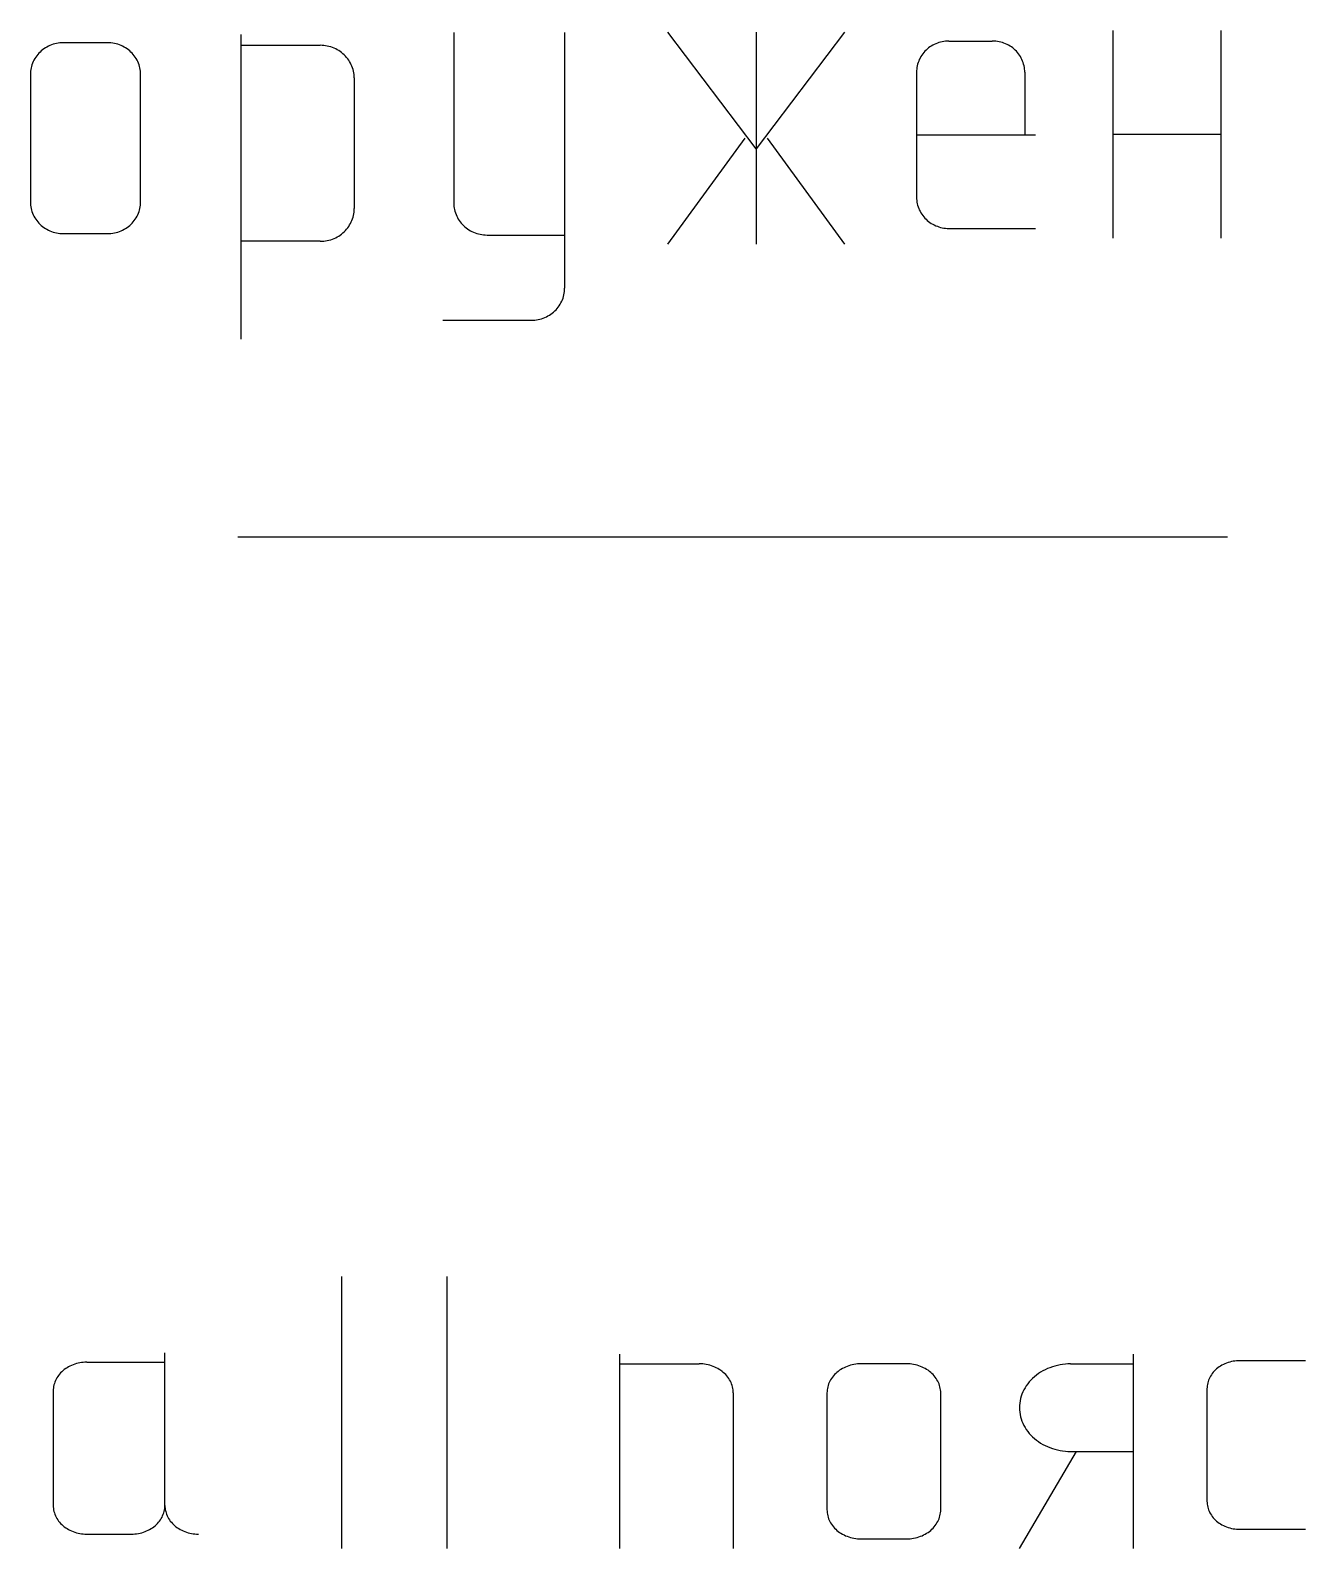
# Model space of a CAD drawing. Extents: x 8646 to 18206, y -17605 to -192.
# Drawn here: x 11153.625 to 11156.754, y -9040.836 to -9037.11 of the extents above; entities that cross this region are included whole.
import ezdxf

# ---------------------------------------------------------------- set-up
doc = ezdxf.new("R2010")
doc.units = 0
doc.layers.get('0').update_dxf_attribs({"linetype": 'CONTINUOUS'})

msp = doc.modelspace()

# ---------------------------------------------------------------- linework, layer by layer
at = {"color": 8, "linetype": 'CONTINUOUS'}
for p, q in [((11153.6977, -9037.141), (11153.6935, -9037.1416)), ((11153.702, -9037.1408), (11153.6977, -9037.141)), ((11153.7063, -9037.1406), (11153.702, -9037.1408)), ((11153.8145, -9037.1406), (11153.7063, -9037.1406)), ((11153.8187, -9037.1408), (11153.8145, -9037.1406)), ((11153.8229, -9037.141), (11153.8187, -9037.1408)), ((11153.8271, -9037.1416), (11153.8229, -9037.141)), ((11154.1418, -9037.1202), (11154.1418, -9037.8683)), ((11154.664, -9037.1157), (11154.664, -9037.5339)), ((11154.9359, -9037.1157), (11154.9359, -9037.743)), ((11155.406, -9037.4009), (11155.1895, -9037.1146)), ((11155.406, -9037.1146), (11155.406, -9037.6351)), ((11155.6225, -9037.1146), (11155.406, -9037.4009)), ((11155.8505, -9037.1415), (11155.8467, -9037.1431)), ((11155.8545, -9037.1401), (11155.8505, -9037.1415)), ((11155.8585, -9037.139), (11155.8545, -9037.1401)), ((11155.8625, -9037.1381), (11155.8585, -9037.139)), ((11155.8666, -9037.1374), (11155.8625, -9037.1381)), ((11155.8708, -9037.1368), (11155.8666, -9037.1374)), ((11155.8749, -9037.1365), (11155.8708, -9037.1368)), ((11155.8791, -9037.1364), (11155.8749, -9037.1365)), ((11155.8791, -9037.1364), (11155.9854, -9037.1364)), ((11155.9895, -9037.1365), (11155.9854, -9037.1364)), ((11155.9937, -9037.1368), (11155.9895, -9037.1365)), ((11155.9978, -9037.1374), (11155.9937, -9037.1368)), ((11156.002, -9037.1381), (11155.9978, -9037.1374)), ((11156.006, -9037.139), (11156.002, -9037.1381)), ((11156.01, -9037.1401), (11156.006, -9037.139)), ((11156.0139, -9037.1415), (11156.01, -9037.1401)), ((11156.0178, -9037.1431), (11156.0139, -9037.1415)), ((11156.281, -9037.1102), (11156.281, -9037.6198)), ((11156.5459, -9037.1102), (11156.5459, -9037.6198)), ((11153.6382, -9037.1762), (11153.6359, -9037.1796)), ((11153.6406, -9037.1728), (11153.6382, -9037.1762)), ((11153.6431, -9037.1696), (11153.6406, -9037.1728)), ((11153.6459, -9037.1665), (11153.6431, -9037.1696)), ((11153.6488, -9037.1635), (11153.6459, -9037.1665)), ((11153.6519, -9037.1607), (11153.6488, -9037.1635)), ((11153.6552, -9037.158), (11153.6519, -9037.1607)), ((11153.6585, -9037.1555), (11153.6552, -9037.158)), ((11153.662, -9037.1533), (11153.6585, -9037.1555)), ((11153.6657, -9037.1511), (11153.662, -9037.1533)), ((11153.6693, -9037.1491), (11153.6657, -9037.1511)), ((11153.6732, -9037.1474), (11153.6693, -9037.1491)), ((11153.6771, -9037.1458), (11153.6732, -9037.1474)), ((11153.6811, -9037.1445), (11153.6771, -9037.1458)), ((11153.6852, -9037.1433), (11153.6811, -9037.1445)), ((11153.6893, -9037.1424), (11153.6852, -9037.1433)), ((11153.6935, -9037.1416), (11153.6893, -9037.1424)), ((11153.8313, -9037.1424), (11153.8271, -9037.1416)), ((11153.8355, -9037.1433), (11153.8313, -9037.1424)), ((11153.8396, -9037.1445), (11153.8355, -9037.1433)), ((11153.8436, -9037.1458), (11153.8396, -9037.1445)), ((11153.8475, -9037.1474), (11153.8436, -9037.1458)), ((11153.8513, -9037.1491), (11153.8475, -9037.1474)), ((11153.855, -9037.1511), (11153.8513, -9037.1491)), ((11153.8587, -9037.1533), (11153.855, -9037.1511)), ((11153.8622, -9037.1555), (11153.8587, -9037.1533)), ((11153.8655, -9037.158), (11153.8622, -9037.1555)), ((11153.8688, -9037.1607), (11153.8655, -9037.158)), ((11153.8719, -9037.1635), (11153.8688, -9037.1607)), ((11153.8748, -9037.1665), (11153.8719, -9037.1635)), ((11153.8776, -9037.1696), (11153.8748, -9037.1665)), ((11153.8801, -9037.1728), (11153.8776, -9037.1696)), ((11153.8826, -9037.1762), (11153.8801, -9037.1728)), ((11153.8848, -9037.1796), (11153.8826, -9037.1762)), ((11154.1418, -9037.1469), (11154.3363, -9037.1469)), ((11154.3407, -9037.1471), (11154.3363, -9037.1469)), ((11154.345, -9037.1473), (11154.3407, -9037.1471)), ((11154.3494, -9037.148), (11154.345, -9037.1473)), ((11154.3536, -9037.1487), (11154.3494, -9037.148)), ((11154.3578, -9037.1496), (11154.3536, -9037.1487)), ((11154.3621, -9037.1509), (11154.3578, -9037.1496)), ((11154.3662, -9037.1523), (11154.3621, -9037.1509)), ((11154.3702, -9037.1539), (11154.3662, -9037.1523)), ((11154.3742, -9037.1557), (11154.3702, -9037.1539)), ((11154.378, -9037.1577), (11154.3742, -9037.1557)), ((11154.3818, -9037.16), (11154.378, -9037.1577)), ((11154.3853, -9037.1623), (11154.3818, -9037.16)), ((11154.3887, -9037.1648), (11154.3853, -9037.1623)), ((11154.3921, -9037.1675), (11154.3887, -9037.1648)), ((11154.3953, -9037.1704), (11154.3921, -9037.1675)), ((11154.3983, -9037.1735), (11154.3953, -9037.1704)), ((11154.4011, -9037.1767), (11154.3983, -9037.1735)), ((11154.4037, -9037.18), (11154.4011, -9037.1767)), ((11155.8081, -9037.1783), (11155.8063, -9037.1818)), ((11155.8101, -9037.1747), (11155.8081, -9037.1783)), ((11155.8123, -9037.1713), (11155.8101, -9037.1747)), ((11155.8146, -9037.168), (11155.8123, -9037.1713)), ((11155.8171, -9037.1649), (11155.8146, -9037.168)), ((11155.8199, -9037.1617), (11155.8171, -9037.1649)), ((11155.8227, -9037.1588), (11155.8199, -9037.1617)), ((11155.8257, -9037.1561), (11155.8227, -9037.1588)), ((11155.829, -9037.1535), (11155.8257, -9037.1561)), ((11155.8323, -9037.151), (11155.829, -9037.1535)), ((11155.8357, -9037.1488), (11155.8323, -9037.151)), ((11155.8393, -9037.1466), (11155.8357, -9037.1488)), ((11155.8429, -9037.1448), (11155.8393, -9037.1466)), ((11155.8467, -9037.1431), (11155.8429, -9037.1448)), ((11156.0216, -9037.1448), (11156.0178, -9037.1431)), ((11156.0252, -9037.1466), (11156.0216, -9037.1448)), ((11156.0288, -9037.1488), (11156.0252, -9037.1466)), ((11156.0322, -9037.151), (11156.0288, -9037.1488)), ((11156.0355, -9037.1535), (11156.0322, -9037.151)), ((11156.0388, -9037.1561), (11156.0355, -9037.1535)), ((11156.0417, -9037.1588), (11156.0388, -9037.1561)), ((11156.0447, -9037.1617), (11156.0417, -9037.1588)), ((11156.0473, -9037.1649), (11156.0447, -9037.1617)), ((11156.0499, -9037.168), (11156.0473, -9037.1649)), ((11156.0522, -9037.1713), (11156.0499, -9037.168)), ((11156.0543, -9037.1747), (11156.0522, -9037.1713)), ((11156.0563, -9037.1783), (11156.0543, -9037.1747)), ((11156.0581, -9037.1818), (11156.0563, -9037.1783)), ((11153.6252, -9037.2146), (11153.6251, -9037.2187)), ((11153.6255, -9037.2106), (11153.6252, -9037.2146)), ((11153.6261, -9037.2065), (11153.6255, -9037.2106)), ((11153.6269, -9037.2025), (11153.6261, -9037.2065)), ((11153.6279, -9037.1986), (11153.6269, -9037.2025)), ((11153.629, -9037.1946), (11153.6279, -9037.1986)), ((11153.6305, -9037.1907), (11153.629, -9037.1946)), ((11153.6321, -9037.1869), (11153.6305, -9037.1907)), ((11153.6339, -9037.1833), (11153.6321, -9037.1869)), ((11153.6359, -9037.1796), (11153.6339, -9037.1833)), ((11153.8868, -9037.1833), (11153.8848, -9037.1796)), ((11153.8886, -9037.1869), (11153.8868, -9037.1833)), ((11153.8903, -9037.1907), (11153.8886, -9037.1869)), ((11153.8917, -9037.1946), (11153.8903, -9037.1907)), ((11153.8928, -9037.1986), (11153.8917, -9037.1946)), ((11153.8938, -9037.2025), (11153.8928, -9037.1986)), ((11153.8947, -9037.2065), (11153.8938, -9037.2025)), ((11153.8952, -9037.2106), (11153.8947, -9037.2065)), ((11153.8955, -9037.2146), (11153.8952, -9037.2106)), ((11153.8957, -9037.2187), (11153.8955, -9037.2146)), ((11154.4062, -9037.1834), (11154.4037, -9037.18)), ((11154.4085, -9037.187), (11154.4062, -9037.1834)), ((11154.4106, -9037.1907), (11154.4085, -9037.187)), ((11154.4124, -9037.1945), (11154.4106, -9037.1907)), ((11154.4141, -9037.1984), (11154.4124, -9037.1945)), ((11154.4156, -9037.2023), (11154.4141, -9037.1984)), ((11154.4168, -9037.2064), (11154.4156, -9037.2023)), ((11154.4178, -9037.2104), (11154.4168, -9037.2064)), ((11154.4187, -9037.2146), (11154.4178, -9037.2104)), ((11154.4192, -9037.2188), (11154.4187, -9037.2146)), ((11155.7996, -9037.209), (11155.7994, -9037.2131)), ((11155.7994, -9037.2131), (11155.7994, -9037.5195)), ((11155.7998, -9037.2051), (11155.7996, -9037.209)), ((11155.8004, -9037.2011), (11155.7998, -9037.2051)), ((11155.8012, -9037.1971), (11155.8004, -9037.2011)), ((11155.8022, -9037.1932), (11155.8012, -9037.1971)), ((11155.8033, -9037.1893), (11155.8022, -9037.1932)), ((11155.8047, -9037.1856), (11155.8033, -9037.1893)), ((11155.8063, -9037.1818), (11155.8047, -9037.1856)), ((11156.0597, -9037.1856), (11156.0581, -9037.1818)), ((11156.0612, -9037.1893), (11156.0597, -9037.1856)), ((11156.0623, -9037.1932), (11156.0612, -9037.1893)), ((11156.0633, -9037.1971), (11156.0623, -9037.1932)), ((11156.0641, -9037.2011), (11156.0633, -9037.1971)), ((11156.0647, -9037.2051), (11156.0641, -9037.2011)), ((11156.0649, -9037.209), (11156.0647, -9037.2051)), ((11156.0651, -9037.2131), (11156.0649, -9037.209)), ((11156.0651, -9037.2131), (11156.0651, -9037.3663)), ((11153.6251, -9037.2187), (11153.6251, -9037.5309)), ((11153.8957, -9037.5309), (11153.8957, -9037.2187)), ((11154.4195, -9037.2228), (11154.4192, -9037.2188)), ((11154.4197, -9037.2271), (11154.4195, -9037.2228)), ((11154.4197, -9037.2271), (11154.4197, -9037.5477)), ((11156.281, -9037.3651), (11156.5459, -9037.3651)), ((11155.1895, -9037.6351), (11155.3789, -9037.3749)), ((11155.4331, -9037.3749), (11155.6225, -9037.6351)), ((11155.7994, -9037.3663), (11156.0916, -9037.3663)), ((11153.6251, -9037.5309), (11153.6252, -9037.535)), ((11153.6252, -9037.535), (11153.6255, -9037.5391)), ((11153.6255, -9037.5391), (11153.6261, -9037.5431)), ((11153.6261, -9037.5431), (11153.6269, -9037.5471)), ((11153.6269, -9037.5471), (11153.6279, -9037.5511)), ((11153.6279, -9037.5511), (11153.629, -9037.555)), ((11153.8917, -9037.555), (11153.8928, -9037.5511)), ((11153.8928, -9037.5511), (11153.8938, -9037.5471)), ((11153.8938, -9037.5471), (11153.8947, -9037.5431)), ((11153.8947, -9037.5431), (11153.8952, -9037.5391)), ((11153.8952, -9037.5391), (11153.8955, -9037.535)), ((11153.8955, -9037.535), (11153.8957, -9037.5309)), ((11154.4195, -9037.5519), (11154.4197, -9037.5477)), ((11154.664, -9037.5339), (11154.6641, -9037.538)), ((11154.6641, -9037.538), (11154.6644, -9037.5422)), ((11154.6644, -9037.5422), (11154.665, -9037.5463)), ((11154.665, -9037.5463), (11154.6659, -9037.5502)), ((11154.6659, -9037.5502), (11154.6668, -9037.5542)), ((11155.7994, -9037.5195), (11155.7996, -9037.5235)), ((11155.7996, -9037.5235), (11155.7998, -9037.5275)), ((11155.7998, -9037.5275), (11155.8004, -9037.5315)), ((11155.8004, -9037.5315), (11155.8012, -9037.5355)), ((11155.8012, -9037.5355), (11155.8022, -9037.5394)), ((11155.8022, -9037.5394), (11155.8033, -9037.5432)), ((11155.8033, -9037.5432), (11155.8047, -9037.547)), ((11155.8047, -9037.547), (11155.8063, -9037.5508)), ((11155.8063, -9037.5508), (11155.8081, -9037.5543)), ((11153.629, -9037.555), (11153.6305, -9037.5588)), ((11153.6305, -9037.5588), (11153.6321, -9037.5627)), ((11153.6321, -9037.5627), (11153.6339, -9037.5663)), ((11153.6339, -9037.5663), (11153.6359, -9037.57)), ((11153.6359, -9037.57), (11153.6382, -9037.5733)), ((11153.6382, -9037.5733), (11153.6406, -9037.5768)), ((11153.6406, -9037.5768), (11153.6431, -9037.58)), ((11153.6431, -9037.58), (11153.6459, -9037.5831)), ((11153.6459, -9037.5831), (11153.6488, -9037.5862)), ((11153.6488, -9037.5862), (11153.6519, -9037.5889)), ((11153.8688, -9037.5889), (11153.8719, -9037.5862)), ((11153.8719, -9037.5862), (11153.8748, -9037.5831)), ((11153.8748, -9037.5831), (11153.8776, -9037.58)), ((11153.8776, -9037.58), (11153.8801, -9037.5768)), ((11153.8801, -9037.5768), (11153.8826, -9037.5733)), ((11153.8826, -9037.5733), (11153.8848, -9037.57)), ((11153.8848, -9037.57), (11153.8868, -9037.5663)), ((11153.8868, -9037.5663), (11153.8886, -9037.5627)), ((11153.8886, -9037.5627), (11153.8903, -9037.5588)), ((11153.8903, -9037.5588), (11153.8917, -9037.555)), ((11154.4062, -9037.5913), (11154.4085, -9037.5878)), ((11154.4085, -9037.5878), (11154.4106, -9037.584)), ((11154.4106, -9037.584), (11154.4124, -9037.5803)), ((11154.4124, -9037.5803), (11154.4141, -9037.5765)), ((11154.4141, -9037.5765), (11154.4156, -9037.5725)), ((11154.4156, -9037.5725), (11154.4168, -9037.5685)), ((11154.4168, -9037.5685), (11154.4178, -9037.5643)), ((11154.4178, -9037.5643), (11154.4187, -9037.5603)), ((11154.4187, -9037.5603), (11154.4192, -9037.5561)), ((11154.4192, -9037.5561), (11154.4195, -9037.5519)), ((11154.6668, -9037.5542), (11154.6679, -9037.5582)), ((11154.6679, -9037.5582), (11154.6695, -9037.5621)), ((11154.6695, -9037.5621), (11154.6711, -9037.5659)), ((11154.6711, -9037.5659), (11154.6729, -9037.5695)), ((11154.6729, -9037.5695), (11154.6749, -9037.5733)), ((11154.6749, -9037.5733), (11154.6772, -9037.5766)), ((11154.6772, -9037.5766), (11154.6796, -9037.5801)), ((11154.6796, -9037.5801), (11154.6821, -9037.5833)), ((11154.6821, -9037.5833), (11154.685, -9037.5864)), ((11154.685, -9037.5864), (11154.6879, -9037.5894)), ((11155.8081, -9037.5543), (11155.8101, -9037.5579)), ((11155.8101, -9037.5579), (11155.8123, -9037.5612)), ((11155.8123, -9037.5612), (11155.8146, -9037.5646)), ((11155.8146, -9037.5646), (11155.8171, -9037.5677)), ((11155.8171, -9037.5677), (11155.8199, -9037.5709)), ((11155.8199, -9037.5709), (11155.8227, -9037.5738)), ((11155.8227, -9037.5738), (11155.8257, -9037.5765)), ((11155.8257, -9037.5765), (11155.829, -9037.5791)), ((11155.829, -9037.5791), (11155.8323, -9037.5815)), ((11155.8323, -9037.5815), (11155.8357, -9037.5838)), ((11155.8357, -9037.5838), (11155.8393, -9037.5859)), ((11155.8393, -9037.5859), (11155.8429, -9037.5878)), ((11155.8429, -9037.5878), (11155.8467, -9037.5895)), ((11153.6519, -9037.5889), (11153.6552, -9037.5916)), ((11153.6552, -9037.5916), (11153.6585, -9037.5941)), ((11153.6585, -9037.5941), (11153.662, -9037.5963)), ((11153.662, -9037.5963), (11153.6657, -9037.5984)), ((11153.6657, -9037.5984), (11153.6693, -9037.6005)), ((11153.6693, -9037.6005), (11153.6732, -9037.6022)), ((11153.6732, -9037.6022), (11153.6771, -9037.6038)), ((11153.6771, -9037.6038), (11153.6811, -9037.6051)), ((11153.6811, -9037.6051), (11153.6852, -9037.6063)), ((11153.6852, -9037.6063), (11153.6893, -9037.6072)), ((11153.6893, -9037.6072), (11153.6935, -9037.6079)), ((11153.6935, -9037.6079), (11153.6977, -9037.6085)), ((11153.6977, -9037.6085), (11153.702, -9037.6088)), ((11153.702, -9037.6088), (11153.7063, -9037.6089)), ((11153.7063, -9037.6089), (11153.8145, -9037.6089)), ((11153.8145, -9037.6089), (11153.8187, -9037.6088)), ((11153.8187, -9037.6088), (11153.8229, -9037.6085)), ((11153.8229, -9037.6085), (11153.8271, -9037.6079)), ((11153.8271, -9037.6079), (11153.8313, -9037.6072)), ((11153.8313, -9037.6072), (11153.8355, -9037.6063)), ((11153.8355, -9037.6063), (11153.8396, -9037.6051)), ((11153.8396, -9037.6051), (11153.8436, -9037.6038)), ((11153.8436, -9037.6038), (11153.8475, -9037.6022)), ((11153.8475, -9037.6022), (11153.8513, -9037.6005)), ((11153.8513, -9037.6005), (11153.855, -9037.5984)), ((11153.855, -9037.5984), (11153.8587, -9037.5963)), ((11153.8587, -9037.5963), (11153.8622, -9037.5941)), ((11153.8622, -9037.5941), (11153.8655, -9037.5916)), ((11153.8655, -9037.5916), (11153.8688, -9037.5889)), ((11154.3536, -9037.6261), (11154.3578, -9037.6251)), ((11154.3578, -9037.6251), (11154.3621, -9037.624)), ((11154.3621, -9037.624), (11154.3662, -9037.6225)), ((11154.3662, -9037.6225), (11154.3702, -9037.6208)), ((11154.3702, -9037.6208), (11154.3742, -9037.6191)), ((11154.3742, -9037.6191), (11154.378, -9037.617)), ((11154.378, -9037.617), (11154.3818, -9037.6149)), ((11154.3818, -9037.6149), (11154.3853, -9037.6126)), ((11154.3853, -9037.6126), (11154.3887, -9037.61)), ((11154.3887, -9037.61), (11154.3921, -9037.6072)), ((11154.3921, -9037.6072), (11154.3953, -9037.6044)), ((11154.3953, -9037.6044), (11154.3983, -9037.6014)), ((11154.3983, -9037.6014), (11154.4011, -9037.5982)), ((11154.4011, -9037.5982), (11154.4037, -9037.5949)), ((11154.4037, -9037.5949), (11154.4062, -9037.5913)), ((11154.6879, -9037.5894), (11154.691, -9037.5923)), ((11154.691, -9037.5923), (11154.6943, -9037.595)), ((11154.6943, -9037.595), (11154.6976, -9037.5974)), ((11154.6976, -9037.5974), (11154.7011, -9037.5997)), ((11154.7011, -9037.5997), (11154.7048, -9037.6018)), ((11154.7048, -9037.6018), (11154.7085, -9037.6039)), ((11154.7085, -9037.6039), (11154.7125, -9037.6055)), ((11154.7125, -9037.6055), (11154.7163, -9037.6071)), ((11154.7163, -9037.6071), (11154.7204, -9037.6086)), ((11154.7204, -9037.6086), (11154.7244, -9037.6097)), ((11154.7244, -9037.6097), (11154.7286, -9037.6107)), ((11154.7286, -9037.6107), (11154.7327, -9037.6114)), ((11154.7327, -9037.6114), (11154.737, -9037.6119)), ((11154.737, -9037.6119), (11154.7413, -9037.6123)), ((11154.7413, -9037.6123), (11154.7456, -9037.6124)), ((11154.7456, -9037.6124), (11154.9359, -9037.6124)), ((11155.8467, -9037.5895), (11155.8505, -9037.591)), ((11155.8505, -9037.591), (11155.8545, -9037.5925)), ((11155.8545, -9037.5925), (11155.8585, -9037.5936)), ((11155.8585, -9037.5936), (11155.8625, -9037.5945)), ((11155.8625, -9037.5945), (11155.8666, -9037.5952)), ((11155.8666, -9037.5952), (11155.8708, -9037.5958)), ((11155.8708, -9037.5958), (11155.8749, -9037.5961)), ((11155.8749, -9037.5961), (11155.8791, -9037.5962)), ((11155.8791, -9037.5962), (11156.0916, -9037.5962)), ((11154.3363, -9037.6278), (11154.1418, -9037.6278)), ((11154.3363, -9037.6278), (11154.3407, -9037.6278)), ((11154.3407, -9037.6278), (11154.345, -9037.6273)), ((11154.345, -9037.6273), (11154.3494, -9037.6268)), ((11154.3494, -9037.6268), (11154.3536, -9037.6261)), ((11154.9288, -9037.775), (11154.9305, -9037.7712)), ((11154.9305, -9037.7712), (11154.932, -9037.7673)), ((11154.932, -9037.7673), (11154.9331, -9037.7633)), ((11154.9331, -9037.7633), (11154.9341, -9037.7594)), ((11154.9341, -9037.7594), (11154.9349, -9037.7553)), ((11154.9349, -9037.7553), (11154.9355, -9037.7513)), ((11154.9355, -9037.7513), (11154.9358, -9037.7471)), ((11154.9358, -9037.7471), (11154.9359, -9037.743)), ((11154.8914, -9037.813), (11154.8951, -9037.811)), ((11154.8951, -9037.811), (11154.8988, -9037.8089)), ((11154.8988, -9037.8089), (11154.9023, -9037.8065)), ((11154.9023, -9037.8065), (11154.9056, -9037.804)), ((11154.9056, -9037.804), (11154.909, -9037.8014)), ((11154.909, -9037.8014), (11154.912, -9037.7985)), ((11154.912, -9037.7985), (11154.915, -9037.7956)), ((11154.915, -9037.7956), (11154.9177, -9037.7925)), ((11154.9177, -9037.7925), (11154.9204, -9037.7892)), ((11154.9204, -9037.7892), (11154.9227, -9037.7858)), ((11154.9227, -9037.7858), (11154.925, -9037.7823)), ((11154.925, -9037.7823), (11154.927, -9037.7787)), ((11154.927, -9037.7787), (11154.9288, -9037.775)), ((11154.6368, -9037.8215), (11154.8543, -9037.8215)), ((11154.8543, -9037.8215), (11154.8586, -9037.8214)), ((11154.8586, -9037.8214), (11154.8629, -9037.821)), ((11154.8629, -9037.821), (11154.8671, -9037.8206)), ((11154.8671, -9037.8206), (11154.8713, -9037.8198)), ((11154.8713, -9037.8198), (11154.8754, -9037.8189)), ((11154.8754, -9037.8189), (11154.8796, -9037.8177)), ((11154.8796, -9037.8177), (11154.8836, -9037.8162)), ((11154.8836, -9037.8162), (11154.8876, -9037.8147)), ((11154.8876, -9037.8147), (11154.8914, -9037.813)), ((11154.1339, -9038.3528), (11156.5624, -9038.3528)), ((11154.3889, -9040.1676), (11154.3889, -9040.8357)), ((11154.6471, -9040.1676), (11154.6471, -9040.8357)), ((11153.738, -9040.3818), (11153.7339, -9040.3831)), ((11153.7421, -9040.3808), (11153.738, -9040.3818)), ((11153.7463, -9040.38), (11153.7421, -9040.3808)), ((11153.7505, -9040.3793), (11153.7463, -9040.38)), ((11153.7548, -9040.3787), (11153.7505, -9040.3793)), ((11153.759, -9040.3785), (11153.7548, -9040.3787)), ((11153.7634, -9040.3784), (11153.759, -9040.3785)), ((11153.7634, -9040.3784), (11153.9553, -9040.3784)), ((11153.9553, -9040.7298), (11153.9553, -9040.3549)), ((11155.0707, -9040.3584), (11155.0707, -9040.8355)), ((11155.0707, -9040.3822), (11155.2661, -9040.3822)), ((11155.2705, -9040.3824), (11155.2661, -9040.3822)), ((11155.2749, -9040.3826), (11155.2705, -9040.3824)), ((11155.2792, -9040.3832), (11155.2749, -9040.3826)), ((11155.6546, -9040.3826), (11155.6503, -9040.3832)), ((11155.659, -9040.3824), (11155.6546, -9040.3826)), ((11155.6634, -9040.3822), (11155.659, -9040.3824)), ((11155.775, -9040.3822), (11155.6634, -9040.3822)), ((11155.7795, -9040.3824), (11155.775, -9040.3822)), ((11155.7838, -9040.3826), (11155.7795, -9040.3824)), ((11155.7881, -9040.3832), (11155.7838, -9040.3826)), ((11156.1711, -9040.3825), (11156.1646, -9040.3829)), ((11156.1776, -9040.3823), (11156.1711, -9040.3825)), ((11156.1772, -9040.3822), (11156.3303, -9040.3822)), ((11156.3313, -9040.3584), (11156.3313, -9040.8357)), ((11156.5561, -9040.382), (11156.5525, -9040.3837)), ((11156.56, -9040.3805), (11156.5561, -9040.382)), ((11156.5638, -9040.3791), (11156.56, -9040.3805)), ((11156.5678, -9040.3779), (11156.5638, -9040.3791)), ((11156.5719, -9040.3769), (11156.5678, -9040.3779)), ((11156.576, -9040.376), (11156.5719, -9040.3769)), ((11156.5801, -9040.3754), (11156.576, -9040.376)), ((11156.5843, -9040.3749), (11156.5801, -9040.3754)), ((11156.5886, -9040.3746), (11156.5843, -9040.3749)), ((11156.5928, -9040.3745), (11156.5886, -9040.3746)), ((11156.7542, -9040.3745), (11156.5928, -9040.3745)), ((11153.6901, -9040.4168), (11153.6883, -9040.4201)), ((11153.6922, -9040.4136), (11153.6901, -9040.4168)), ((11153.6944, -9040.4105), (11153.6922, -9040.4136)), ((11153.6969, -9040.4074), (11153.6944, -9040.4105)), ((11153.6994, -9040.4045), (11153.6969, -9040.4074)), ((11153.7023, -9040.4016), (11153.6994, -9040.4045)), ((11153.7052, -9040.399), (11153.7023, -9040.4016)), ((11153.7083, -9040.3965), (11153.7052, -9040.399)), ((11153.7117, -9040.3941), (11153.7083, -9040.3965)), ((11153.7151, -9040.3918), (11153.7117, -9040.3941)), ((11153.7186, -9040.3898), (11153.7151, -9040.3918)), ((11153.7223, -9040.3878), (11153.7186, -9040.3898)), ((11153.726, -9040.3861), (11153.7223, -9040.3878)), ((11153.73, -9040.3845), (11153.726, -9040.3861)), ((11153.7339, -9040.3831), (11153.73, -9040.3845)), ((11155.2835, -9040.3839), (11155.2792, -9040.3832)), ((11155.2878, -9040.3848), (11155.2835, -9040.3839)), ((11155.2921, -9040.3858), (11155.2878, -9040.3848)), ((11155.2962, -9040.387), (11155.2921, -9040.3858)), ((11155.3002, -9040.3885), (11155.2962, -9040.387)), ((11155.3042, -9040.3901), (11155.3002, -9040.3885)), ((11155.308, -9040.3919), (11155.3042, -9040.3901)), ((11155.3118, -9040.3939), (11155.308, -9040.3919)), ((11155.3154, -9040.3959), (11155.3118, -9040.3939)), ((11155.3188, -9040.3982), (11155.3154, -9040.3959)), ((11155.3222, -9040.4007), (11155.3188, -9040.3982)), ((11155.3254, -9040.4033), (11155.3222, -9040.4007)), ((11155.3284, -9040.406), (11155.3254, -9040.4033)), ((11155.3312, -9040.4088), (11155.3284, -9040.406)), ((11155.3339, -9040.4118), (11155.3312, -9040.4088)), ((11155.3364, -9040.4149), (11155.3339, -9040.4118)), ((11155.3387, -9040.418), (11155.3364, -9040.4149)), ((11155.3407, -9040.4214), (11155.3387, -9040.418)), ((11155.5908, -9040.418), (11155.5887, -9040.4214)), ((11155.5932, -9040.4149), (11155.5908, -9040.418)), ((11155.5956, -9040.4118), (11155.5932, -9040.4149)), ((11155.5983, -9040.4088), (11155.5956, -9040.4118)), ((11155.6012, -9040.406), (11155.5983, -9040.4088)), ((11155.6042, -9040.4033), (11155.6012, -9040.406)), ((11155.6073, -9040.4007), (11155.6042, -9040.4033)), ((11155.6107, -9040.3982), (11155.6073, -9040.4007)), ((11155.6141, -9040.3959), (11155.6107, -9040.3982)), ((11155.6177, -9040.3939), (11155.6141, -9040.3959)), ((11155.6216, -9040.3919), (11155.6177, -9040.3939)), ((11155.6253, -9040.3901), (11155.6216, -9040.3919)), ((11155.6293, -9040.3885), (11155.6253, -9040.3901)), ((11155.6333, -9040.387), (11155.6293, -9040.3885)), ((11155.6375, -9040.3858), (11155.6333, -9040.387)), ((11155.6417, -9040.3848), (11155.6375, -9040.3858)), ((11155.6459, -9040.3839), (11155.6417, -9040.3848)), ((11155.6503, -9040.3832), (11155.6459, -9040.3839)), ((11155.7924, -9040.3839), (11155.7881, -9040.3832)), ((11155.7967, -9040.3848), (11155.7924, -9040.3839)), ((11155.801, -9040.3858), (11155.7967, -9040.3848)), ((11155.8051, -9040.387), (11155.801, -9040.3858)), ((11155.8091, -9040.3885), (11155.8051, -9040.387)), ((11155.8131, -9040.3901), (11155.8091, -9040.3885)), ((11155.8169, -9040.3919), (11155.8131, -9040.3901)), ((11155.8207, -9040.3939), (11155.8169, -9040.3919)), ((11155.8243, -9040.3959), (11155.8207, -9040.3939)), ((11155.8277, -9040.3982), (11155.8243, -9040.3959)), ((11155.8311, -9040.4007), (11155.8277, -9040.3982)), ((11155.8343, -9040.4033), (11155.8311, -9040.4007)), ((11155.8373, -9040.406), (11155.8343, -9040.4033)), ((11155.8402, -9040.4088), (11155.8373, -9040.406)), ((11155.8428, -9040.4118), (11155.8402, -9040.4088)), ((11155.8453, -9040.4149), (11155.8428, -9040.4118)), ((11155.8476, -9040.418), (11155.8453, -9040.4149)), ((11155.8496, -9040.4214), (11155.8476, -9040.418)), ((11156.0843, -9040.4179), (11156.08, -9040.4221)), ((11156.0888, -9040.4139), (11156.0843, -9040.4179)), ((11156.0936, -9040.41), (11156.0888, -9040.4139)), ((11156.0986, -9040.4063), (11156.0936, -9040.41)), ((11156.1038, -9040.4029), (11156.0986, -9040.4063)), ((11156.1093, -9040.3997), (11156.1038, -9040.4029)), ((11156.1149, -9040.3968), (11156.1093, -9040.3997)), ((11156.1207, -9040.394), (11156.1149, -9040.3968)), ((11156.1265, -9040.3917), (11156.1207, -9040.394)), ((11156.1327, -9040.3895), (11156.1265, -9040.3917)), ((11156.1389, -9040.3876), (11156.1327, -9040.3895)), ((11156.1452, -9040.3861), (11156.1389, -9040.3876)), ((11156.1515, -9040.3847), (11156.1452, -9040.3861)), ((11156.1579, -9040.3836), (11156.1515, -9040.3847)), ((11156.1646, -9040.3829), (11156.1579, -9040.3836)), ((11156.5175, -9040.4188), (11156.516, -9040.4222)), ((11156.5191, -9040.4154), (11156.5175, -9040.4188)), ((11156.5209, -9040.4122), (11156.5191, -9040.4154)), ((11156.5229, -9040.409), (11156.5209, -9040.4122)), ((11156.5252, -9040.406), (11156.5229, -9040.409)), ((11156.5275, -9040.403), (11156.5252, -9040.406)), ((11156.5301, -9040.4001), (11156.5275, -9040.403)), ((11156.5329, -9040.3973), (11156.5301, -9040.4001)), ((11156.5357, -9040.3947), (11156.5329, -9040.3973)), ((11156.5387, -9040.3923), (11156.5357, -9040.3947)), ((11156.542, -9040.3898), (11156.5387, -9040.3923)), ((11156.5454, -9040.3877), (11156.542, -9040.3898)), ((11156.5488, -9040.3857), (11156.5454, -9040.3877)), ((11156.5525, -9040.3837), (11156.5488, -9040.3857)), ((11153.6813, -9040.445), (11153.6812, -9040.4487)), ((11153.6812, -9040.4487), (11153.6812, -9040.7298)), ((11153.6816, -9040.4414), (11153.6813, -9040.445)), ((11153.6822, -9040.4377), (11153.6816, -9040.4414)), ((11153.683, -9040.434), (11153.6822, -9040.4377)), ((11153.684, -9040.4305), (11153.683, -9040.434)), ((11153.6851, -9040.4269), (11153.684, -9040.4305)), ((11153.6867, -9040.4235), (11153.6851, -9040.4269)), ((11153.6883, -9040.4201), (11153.6867, -9040.4235)), ((11155.3426, -9040.4247), (11155.3407, -9040.4214)), ((11155.3443, -9040.4282), (11155.3426, -9040.4247)), ((11155.3458, -9040.4317), (11155.3443, -9040.4282)), ((11155.347, -9040.4354), (11155.3458, -9040.4317)), ((11155.348, -9040.439), (11155.347, -9040.4354)), ((11155.3489, -9040.4427), (11155.348, -9040.439)), ((11155.3495, -9040.4464), (11155.3489, -9040.4427)), ((11155.3497, -9040.4501), (11155.3495, -9040.4464)), ((11155.3499, -9040.4538), (11155.3497, -9040.4501)), ((11155.3499, -9040.4538), (11155.3499, -9040.8355)), ((11155.5798, -9040.4501), (11155.5796, -9040.4538)), ((11155.5796, -9040.4538), (11155.5796, -9040.7402)), ((11155.5801, -9040.4464), (11155.5798, -9040.4501)), ((11155.5807, -9040.4427), (11155.5801, -9040.4464)), ((11155.5815, -9040.439), (11155.5807, -9040.4427)), ((11155.5825, -9040.4354), (11155.5815, -9040.439)), ((11155.5837, -9040.4317), (11155.5825, -9040.4354)), ((11155.5852, -9040.4282), (11155.5837, -9040.4317)), ((11155.5869, -9040.4247), (11155.5852, -9040.4282)), ((11155.5887, -9040.4214), (11155.5869, -9040.4247)), ((11155.8515, -9040.4247), (11155.8496, -9040.4214)), ((11155.8532, -9040.4282), (11155.8515, -9040.4247)), ((11155.8547, -9040.4317), (11155.8532, -9040.4282)), ((11155.8559, -9040.4354), (11155.8547, -9040.4317)), ((11155.8569, -9040.439), (11155.8559, -9040.4354)), ((11155.8578, -9040.4427), (11155.8569, -9040.439)), ((11155.8584, -9040.4464), (11155.8578, -9040.4427)), ((11155.8587, -9040.4501), (11155.8584, -9040.4464)), ((11155.8588, -9040.4538), (11155.8587, -9040.4501)), ((11155.8588, -9040.7402), (11155.8588, -9040.4538)), ((11156.0582, -9040.4565), (11156.0563, -9040.4619)), ((11156.0603, -9040.4512), (11156.0582, -9040.4565)), ((11156.0629, -9040.446), (11156.0603, -9040.4512)), ((11156.0658, -9040.441), (11156.0629, -9040.446)), ((11156.0688, -9040.4361), (11156.0658, -9040.441)), ((11156.0723, -9040.4313), (11156.0688, -9040.4361)), ((11156.076, -9040.4266), (11156.0723, -9040.4313)), ((11156.08, -9040.4221), (11156.076, -9040.4266)), ((11156.5122, -9040.4398), (11156.5121, -9040.4435)), ((11156.5121, -9040.4435), (11156.5121, -9040.7194)), ((11156.5125, -9040.4362), (11156.5122, -9040.4398)), ((11156.5131, -9040.4326), (11156.5125, -9040.4362)), ((11156.5139, -9040.4291), (11156.5131, -9040.4326)), ((11156.5149, -9040.4256), (11156.5139, -9040.4291)), ((11156.516, -9040.4222), (11156.5149, -9040.4256)), ((11156.0522, -9040.4841), (11156.052, -9040.4896)), ((11156.052, -9040.4896), (11156.0522, -9040.4954)), ((11156.0527, -9040.4786), (11156.0522, -9040.4841)), ((11156.0536, -9040.473), (11156.0527, -9040.4786)), ((11156.0547, -9040.4675), (11156.0536, -9040.473)), ((11156.0563, -9040.4619), (11156.0547, -9040.4675)), ((11156.0522, -9040.4954), (11156.0527, -9040.5009)), ((11156.0527, -9040.5009), (11156.0536, -9040.5065)), ((11156.0536, -9040.5065), (11156.0547, -9040.5121)), ((11156.0547, -9040.5121), (11156.0563, -9040.5175)), ((11156.0563, -9040.5175), (11156.0582, -9040.5229)), ((11156.0582, -9040.5229), (11156.0603, -9040.5282)), ((11156.0603, -9040.5282), (11156.0629, -9040.5334)), ((11156.0629, -9040.5334), (11156.0658, -9040.5384)), ((11156.0658, -9040.5384), (11156.0688, -9040.5434)), ((11156.0688, -9040.5434), (11156.0723, -9040.5482)), ((11156.0723, -9040.5482), (11156.076, -9040.5529)), ((11156.076, -9040.5529), (11156.08, -9040.5573)), ((11156.08, -9040.5573), (11156.0843, -9040.5617)), ((11156.0843, -9040.5617), (11156.0888, -9040.5657)), ((11156.0888, -9040.5657), (11156.0936, -9040.5695)), ((11156.052, -9040.8357), (11156.1916, -9040.5971)), ((11156.0936, -9040.5695), (11156.0986, -9040.5732)), ((11156.0986, -9040.5732), (11156.1038, -9040.5766)), ((11156.1038, -9040.5766), (11156.1093, -9040.5798)), ((11156.1093, -9040.5798), (11156.1149, -9040.5828)), ((11156.1149, -9040.5828), (11156.1207, -9040.5854)), ((11156.1207, -9040.5854), (11156.1265, -9040.5878)), ((11156.1265, -9040.5878), (11156.1327, -9040.59)), ((11156.1327, -9040.59), (11156.1389, -9040.5918)), ((11156.1389, -9040.5918), (11156.1452, -9040.5935)), ((11156.1452, -9040.5935), (11156.1515, -9040.5948)), ((11156.1515, -9040.5948), (11156.1579, -9040.5958)), ((11156.1579, -9040.5958), (11156.1646, -9040.5965)), ((11156.1646, -9040.5965), (11156.1711, -9040.597)), ((11156.1711, -9040.597), (11156.1776, -9040.5971)), ((11156.1767, -9040.5973), (11156.3322, -9040.5973)), ((11153.6812, -9040.7298), (11153.6813, -9040.7334)), ((11153.6813, -9040.7334), (11153.6816, -9040.7371)), ((11153.6816, -9040.7371), (11153.6822, -9040.7408)), ((11153.6822, -9040.7408), (11153.683, -9040.7444)), ((11153.683, -9040.7444), (11153.684, -9040.7479)), ((11153.684, -9040.7479), (11153.6851, -9040.7515)), ((11153.6851, -9040.7515), (11153.6867, -9040.755)), ((11153.6867, -9040.755), (11153.6883, -9040.7584)), ((11153.9481, -9040.7584), (11153.9497, -9040.755)), ((11153.9497, -9040.755), (11153.9512, -9040.7515)), ((11153.9512, -9040.7515), (11153.9524, -9040.7479)), ((11153.9524, -9040.7479), (11153.9534, -9040.7444)), ((11153.9534, -9040.7444), (11153.9542, -9040.7408)), ((11153.9542, -9040.7408), (11153.9548, -9040.7371)), ((11153.9548, -9040.7371), (11153.9551, -9040.7334)), ((11153.9551, -9040.7334), (11153.9553, -9040.7298)), ((11153.9553, -9040.7298), (11153.9553, -9040.7334)), ((11153.9553, -9040.7334), (11153.9556, -9040.7371)), ((11153.9556, -9040.7371), (11153.9562, -9040.7408)), ((11153.9562, -9040.7408), (11153.9571, -9040.7444)), ((11153.9571, -9040.7444), (11153.958, -9040.7479)), ((11153.958, -9040.7479), (11153.9592, -9040.7515)), ((11153.9592, -9040.7515), (11153.9608, -9040.755)), ((11153.9608, -9040.755), (11153.9623, -9040.7584)), ((11155.5796, -9040.7402), (11155.5798, -9040.744)), ((11155.5798, -9040.744), (11155.5801, -9040.7477)), ((11155.5801, -9040.7477), (11155.5807, -9040.7514)), ((11155.5807, -9040.7514), (11155.5815, -9040.755)), ((11155.5815, -9040.755), (11155.5825, -9040.7587)), ((11155.8559, -9040.7587), (11155.8569, -9040.755)), ((11155.8569, -9040.755), (11155.8578, -9040.7514)), ((11155.8578, -9040.7514), (11155.8584, -9040.7477)), ((11155.8584, -9040.7477), (11155.8587, -9040.744)), ((11155.8587, -9040.744), (11155.8588, -9040.7402)), ((11156.5121, -9040.7194), (11156.5122, -9040.723)), ((11156.5122, -9040.723), (11156.5125, -9040.7266)), ((11156.5125, -9040.7266), (11156.5131, -9040.7302)), ((11156.5131, -9040.7302), (11156.5139, -9040.7337)), ((11156.5139, -9040.7337), (11156.5149, -9040.7372)), ((11156.5149, -9040.7372), (11156.516, -9040.7407)), ((11156.516, -9040.7407), (11156.5175, -9040.7441)), ((11156.5175, -9040.7441), (11156.5191, -9040.7475)), ((11156.5191, -9040.7475), (11156.5209, -9040.7506)), ((11156.5209, -9040.7506), (11156.5229, -9040.7539)), ((11156.5229, -9040.7539), (11156.5252, -9040.7569)), ((11153.6883, -9040.7584), (11153.6901, -9040.7617)), ((11153.6901, -9040.7617), (11153.6922, -9040.7649)), ((11153.6922, -9040.7649), (11153.6944, -9040.768)), ((11153.6944, -9040.768), (11153.6969, -9040.7711)), ((11153.6969, -9040.7711), (11153.6994, -9040.774)), ((11153.6994, -9040.774), (11153.7023, -9040.7768)), ((11153.7023, -9040.7768), (11153.7052, -9040.7795)), ((11153.7052, -9040.7795), (11153.7083, -9040.782)), ((11153.7083, -9040.782), (11153.7117, -9040.7844)), ((11153.7117, -9040.7844), (11153.7151, -9040.7866)), ((11153.7151, -9040.7866), (11153.7186, -9040.7886)), ((11153.7186, -9040.7886), (11153.7223, -9040.7906)), ((11153.7223, -9040.7906), (11153.726, -9040.7924)), ((11153.726, -9040.7924), (11153.73, -9040.7939)), ((11153.9064, -9040.7939), (11153.9104, -9040.7924)), ((11153.9104, -9040.7924), (11153.9141, -9040.7906)), ((11153.9141, -9040.7906), (11153.9178, -9040.7886)), ((11153.9178, -9040.7886), (11153.9213, -9040.7866)), ((11153.9213, -9040.7866), (11153.9247, -9040.7844)), ((11153.9247, -9040.7844), (11153.9281, -9040.782)), ((11153.9281, -9040.782), (11153.9312, -9040.7795)), ((11153.9312, -9040.7795), (11153.9342, -9040.7768)), ((11153.9342, -9040.7768), (11153.9369, -9040.774)), ((11153.9369, -9040.774), (11153.9395, -9040.7711)), ((11153.9395, -9040.7711), (11153.942, -9040.768)), ((11153.942, -9040.768), (11153.9442, -9040.7649)), ((11153.9442, -9040.7649), (11153.9462, -9040.7617)), ((11153.9462, -9040.7617), (11153.9481, -9040.7584)), ((11153.9623, -9040.7584), (11153.9641, -9040.7617)), ((11153.9641, -9040.7617), (11153.9662, -9040.7649)), ((11153.9662, -9040.7649), (11153.9685, -9040.768)), ((11153.9685, -9040.768), (11153.971, -9040.7711)), ((11153.971, -9040.7711), (11153.9735, -9040.774)), ((11153.9735, -9040.774), (11153.9764, -9040.7768)), ((11153.9764, -9040.7768), (11153.9793, -9040.7795)), ((11153.9793, -9040.7795), (11153.9824, -9040.782)), ((11153.9824, -9040.782), (11153.9857, -9040.7844)), ((11153.9857, -9040.7844), (11153.9891, -9040.7866)), ((11153.9891, -9040.7866), (11153.9927, -9040.7886)), ((11153.9927, -9040.7886), (11153.9964, -9040.7906)), ((11153.9964, -9040.7906), (11154.0002, -9040.7924)), ((11154.0002, -9040.7924), (11154.0041, -9040.7939)), ((11155.5825, -9040.7587), (11155.5837, -9040.7623)), ((11155.5837, -9040.7623), (11155.5852, -9040.7658)), ((11155.5852, -9040.7658), (11155.5869, -9040.7693)), ((11155.5869, -9040.7693), (11155.5887, -9040.7727)), ((11155.5887, -9040.7727), (11155.5908, -9040.776)), ((11155.5908, -9040.776), (11155.5932, -9040.7791)), ((11155.5932, -9040.7791), (11155.5956, -9040.7823)), ((11155.5956, -9040.7823), (11155.5983, -9040.7852)), ((11155.5983, -9040.7852), (11155.6012, -9040.7881)), ((11155.6012, -9040.7881), (11155.6042, -9040.7909)), ((11155.6042, -9040.7909), (11155.6073, -9040.7934)), ((11155.8311, -9040.7934), (11155.8343, -9040.7909)), ((11155.8343, -9040.7909), (11155.8373, -9040.7881)), ((11155.8373, -9040.7881), (11155.8402, -9040.7852)), ((11155.8402, -9040.7852), (11155.8428, -9040.7823)), ((11155.8428, -9040.7823), (11155.8453, -9040.7791)), ((11155.8453, -9040.7791), (11155.8476, -9040.776)), ((11155.8476, -9040.776), (11155.8496, -9040.7727)), ((11155.8496, -9040.7727), (11155.8515, -9040.7693)), ((11155.8515, -9040.7693), (11155.8532, -9040.7658)), ((11155.8532, -9040.7658), (11155.8547, -9040.7623)), ((11155.8547, -9040.7623), (11155.8559, -9040.7587)), ((11156.5252, -9040.7569), (11156.5275, -9040.7599)), ((11156.5275, -9040.7599), (11156.5301, -9040.7628)), ((11156.5301, -9040.7628), (11156.5329, -9040.7656)), ((11156.5329, -9040.7656), (11156.5357, -9040.7682)), ((11156.5357, -9040.7682), (11156.5387, -9040.7706)), ((11156.5387, -9040.7706), (11156.542, -9040.773)), ((11156.542, -9040.773), (11156.5454, -9040.7752)), ((11156.5454, -9040.7752), (11156.5488, -9040.7772)), ((11156.5488, -9040.7772), (11156.5525, -9040.779)), ((11156.5525, -9040.779), (11156.5561, -9040.7809)), ((11156.5561, -9040.7809), (11156.56, -9040.7824)), ((11156.56, -9040.7824), (11156.5638, -9040.7838)), ((11156.5638, -9040.7838), (11156.5678, -9040.785)), ((11156.5678, -9040.785), (11156.5719, -9040.786)), ((11156.5719, -9040.786), (11156.576, -9040.7869)), ((11156.576, -9040.7869), (11156.5801, -9040.7875)), ((11156.5801, -9040.7875), (11156.5843, -9040.7879)), ((11156.5843, -9040.7879), (11156.5886, -9040.7882)), ((11156.5886, -9040.7882), (11156.5928, -9040.7883)), ((11156.5928, -9040.7883), (11156.7542, -9040.7883)), ((11153.73, -9040.7939), (11153.7339, -9040.7953)), ((11153.7339, -9040.7953), (11153.738, -9040.7966)), ((11153.738, -9040.7966), (11153.7421, -9040.7977)), ((11153.7421, -9040.7977), (11153.7463, -9040.7985)), ((11153.7463, -9040.7985), (11153.7505, -9040.7992)), ((11153.7505, -9040.7992), (11153.7548, -9040.7997)), ((11153.7548, -9040.7997), (11153.759, -9040.8)), ((11153.759, -9040.8), (11153.7634, -9040.8001)), ((11153.7634, -9040.8001), (11153.873, -9040.8001)), ((11153.873, -9040.8001), (11153.8773, -9040.8)), ((11153.8773, -9040.8), (11153.8816, -9040.7997)), ((11153.8816, -9040.7997), (11153.8859, -9040.7992)), ((11153.8859, -9040.7992), (11153.8901, -9040.7985)), ((11153.8901, -9040.7985), (11153.8943, -9040.7977)), ((11153.8943, -9040.7977), (11153.8984, -9040.7966)), ((11153.8984, -9040.7966), (11153.9025, -9040.7953)), ((11153.9025, -9040.7953), (11153.9064, -9040.7939)), ((11154.0041, -9040.7939), (11154.008, -9040.7953)), ((11154.008, -9040.7953), (11154.012, -9040.7966)), ((11154.012, -9040.7966), (11154.0162, -9040.7977)), ((11154.0162, -9040.7977), (11154.0204, -9040.7985)), ((11154.0204, -9040.7985), (11154.0245, -9040.7992)), ((11154.0245, -9040.7992), (11154.0289, -9040.7997)), ((11154.0289, -9040.7997), (11154.0331, -9040.8)), ((11154.0331, -9040.8), (11154.0374, -9040.8001)), ((11155.6073, -9040.7934), (11155.6107, -9040.7958)), ((11155.6107, -9040.7958), (11155.6141, -9040.7981)), ((11155.6141, -9040.7981), (11155.6177, -9040.8001)), ((11155.6177, -9040.8001), (11155.6216, -9040.8021)), ((11155.6216, -9040.8021), (11155.6253, -9040.804)), ((11155.6253, -9040.804), (11155.6293, -9040.8055)), ((11155.6293, -9040.8055), (11155.6333, -9040.807)), ((11155.6333, -9040.807), (11155.6375, -9040.8082)), ((11155.6375, -9040.8082), (11155.6417, -9040.8093)), ((11155.6417, -9040.8093), (11155.6459, -9040.8102)), ((11155.6459, -9040.8102), (11155.6503, -9040.8108)), ((11155.6503, -9040.8108), (11155.6546, -9040.8113)), ((11155.6546, -9040.8113), (11155.659, -9040.8116)), ((11155.659, -9040.8116), (11155.6634, -9040.8117)), ((11155.6634, -9040.8117), (11155.775, -9040.8117)), ((11155.775, -9040.8117), (11155.7795, -9040.8116)), ((11155.7795, -9040.8116), (11155.7838, -9040.8113)), ((11155.7838, -9040.8113), (11155.7881, -9040.8108)), ((11155.7881, -9040.8108), (11155.7924, -9040.8102)), ((11155.7924, -9040.8102), (11155.7967, -9040.8093)), ((11155.7967, -9040.8093), (11155.801, -9040.8082)), ((11155.801, -9040.8082), (11155.8051, -9040.807)), ((11155.8051, -9040.807), (11155.8091, -9040.8055)), ((11155.8091, -9040.8055), (11155.8131, -9040.804)), ((11155.8131, -9040.804), (11155.8169, -9040.8021)), ((11155.8169, -9040.8021), (11155.8207, -9040.8001)), ((11155.8207, -9040.8001), (11155.8243, -9040.7981)), ((11155.8243, -9040.7981), (11155.8277, -9040.7958)), ((11155.8277, -9040.7958), (11155.8311, -9040.7934))]:
    msp.add_line(p, q, dxfattribs=at)

doc.saveas('drawing.dxf')
